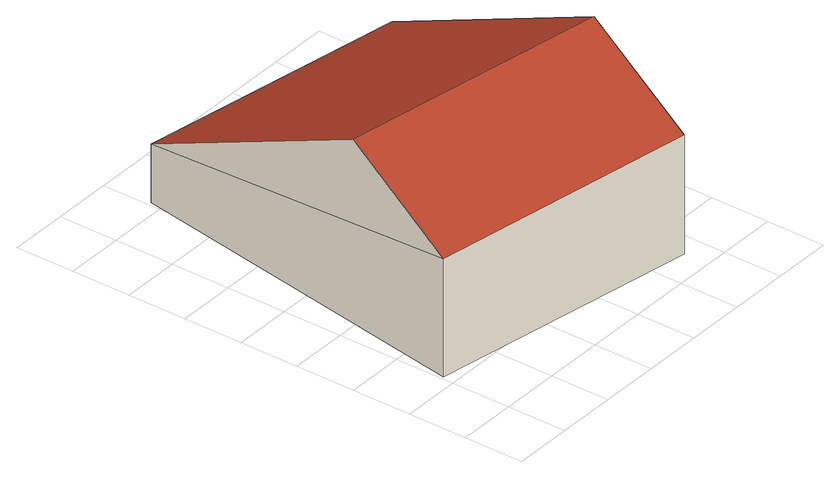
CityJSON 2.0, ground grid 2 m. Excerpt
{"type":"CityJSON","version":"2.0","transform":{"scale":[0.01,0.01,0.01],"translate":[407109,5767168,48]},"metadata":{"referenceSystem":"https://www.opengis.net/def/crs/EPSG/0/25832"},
"CityObjects":{
"building1":{"type":"Building","attributes":{"Gemeindeschluessel":"05566012","Geometrietyp2DReferenz":"3000","function":"31001_2700","roofType":"3100","measuredHeight":6.22},"geometry":[{"type":"Solid","lod":"2","boundaries":[[[[0,1,2,3]],[[4,5,1,0]],[[6,7,5,4]],[[3,2,7,6]],[[0,8,4]],[[6,9,3]],[[3,9,8,0]],[[4,8,9,6]],[[1,5,7,2]]]],"semantics":{"surfaces":[{"type":"WallSurface"},{"type":"RoofSurface"},{"type":"GroundSurface"}],"values":[[0,0,0,0,0,0,1,1,2]]}}]}
},
"vertices":[
[1127,1284,270],[1127,1284,71],[215,1442,71],[215,1442,269],[927,86,473],[927,86,71],[10,239,471],[10,239,71],[989,456,693],[73,611,693]
]}
